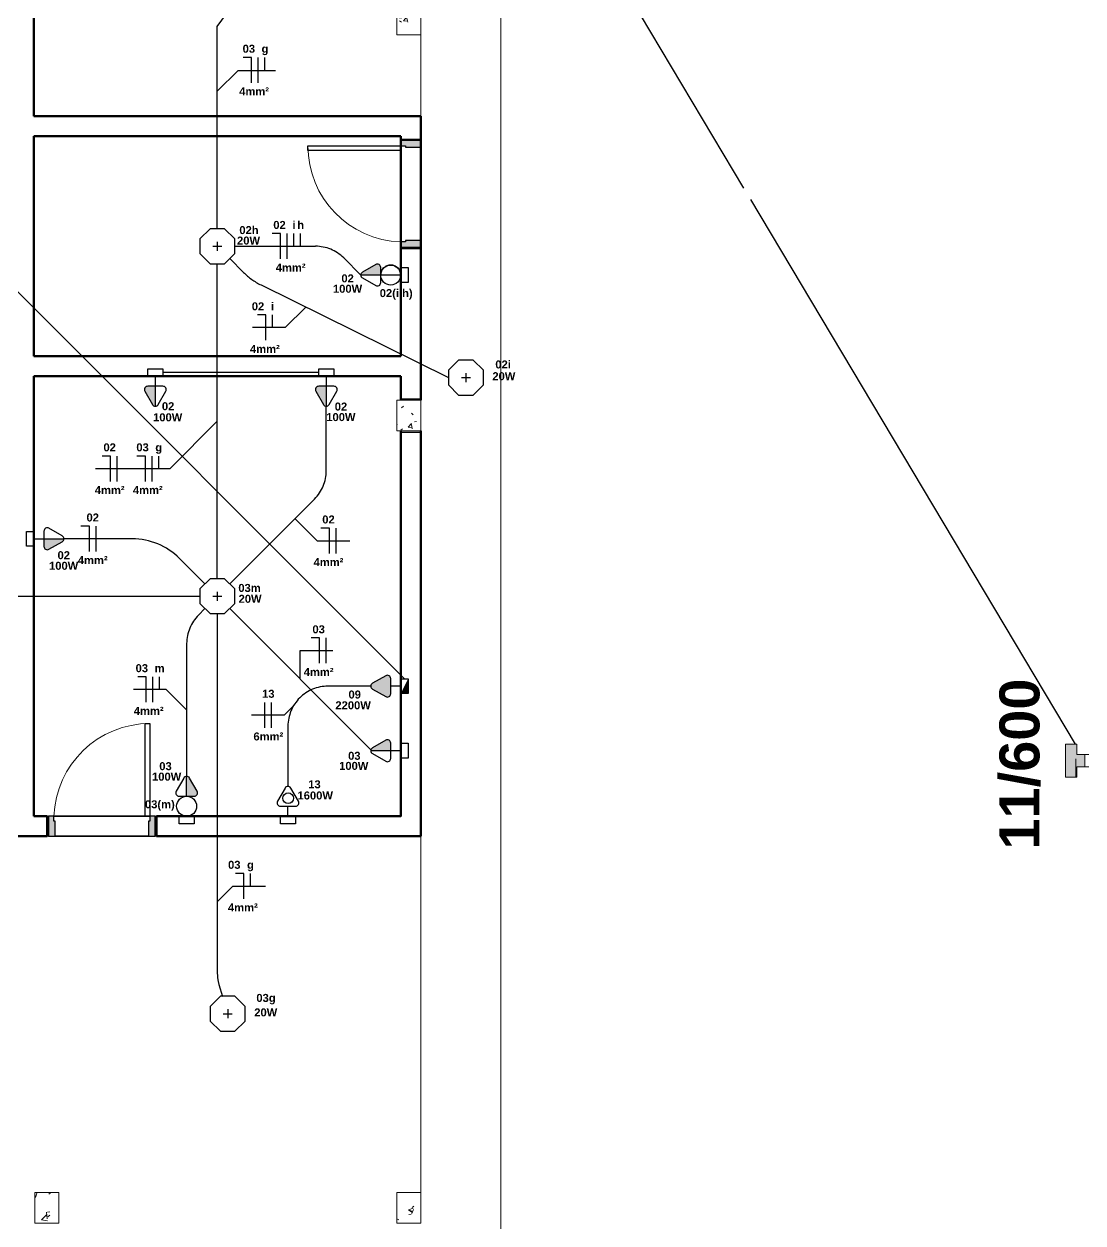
# Model space of a CAD drawing. Extents: x 1450 to 1868, y 82 to 351.
# Drawn here: x 1467.69 to 1475.63, y 176.37 to 185.36 of the extents above; entities that cross this region are included whole.
import ezdxf
from ezdxf.enums import TextEntityAlignment as Align

# ---------------------------------------------------------------- set-up
doc = ezdxf.new("R2010")
doc.units = 0
doc.header["$LTSCALE"] = 0.5
doc.linetypes.add('CONTINU', pattern=[0])
doc.linetypes.add('ELETRODUTO_TETO', pattern=[1000, 1000, 0])
doc.layers.get('0').update_dxf_attribs({"linetype": 'CONTINUOUS'})
for name, color, linetype, lineweight in [('A-DOOR', 31, 'CONTINUOUS', 25), ('A-DOOR-FRAM', 31, 'CONTINUOUS', 9), ('A-FLOR', 192, 'CONTINUOUS', 9), ('A-WALL', 113, 'CONTINUOUS', 30), ('Postes', 1, 'CONTINU', 0), ('S-COLS', 52, 'CONTINUOUS', 9)]:
    doc.layers.add(name, color=color, linetype=linetype, lineweight=lineweight)
for name, color, linetype in [('ELETRODUTO', 7, 'CONTINUOUS'), ('ELETRODUTO_TETO', 2, 'CONTINUOUS'), ('Estruturas', 7, 'CONTINUOUS'), ('FIACAO', 7, 'CONTINUOUS'), ('Iluminação', 7, 'CONTINUOUS'), ('INDICACAO_BIT_FIACAO', 7, 'CONTINUOUS'), ('INDICACAO_CIRCUITO', 2, 'CONTINUOUS'), ('INDICACAO_INTERRUPTOR_FIA', 2, 'CONTINUOUS'), ('INDICACAO_POTENCIA', 1, 'CONTINUOUS'), ('INTERRUPTORES', 1, 'CONTINUOUS'), ('LINHA_DE_CHAMADA', 7, 'CONTINUOUS'), ('LUMINÁRIAS', 3, 'CONTINUOUS'), ('Texto2', 4, 'CONTINUOUS'), ('TOMADAS ABNT', 10, 'CONTINUOUS'), ('X_LIGACAO_VIRTUAL_OBJ', 7, 'CONTINUOUS')]:
    doc.layers.add(name, color=color, linetype=linetype)
doc.styles.add('Arial', font='arialbd.ttf', dxfattribs={"height": 100})

# ---------------------------------------------------------------- blocks, each defined once
blk = doc.blocks.new('Pilar Retangular de Concreto - 18x23-3341937-Planta Baixa')
at = {"layer": 'S-COLS'}
h = blk.add_hatch(dxfattribs=at)
h.set_pattern_fill('FP_24', color=256, style=0, pattern_type=2)
h.set_pattern_definition([(50, (36081.5, -14794.7), (364.368, -31.8783), [38.1, -419.1]), (355, (36081.5, -14794.7), (-70.486, 382.1133), [30.48, -335.28]), (100.451, (36111.87, -14797.35), (293.885, 350.2334), [32.38, -356.18]), (46.184, (36081.5, -14693.1), (542.1585, -84.086), [57.15, -628.65]), (96.636, (36126.7, -14700.1), (474.805, 494.8554), [48.57, -534.27]), (351.184, (36081.5, -14693.1), (474.81, 494.85), [45.72, -502.92]), (21, (36132.3, -14718.5), (303.2285, -204.5305), [38.1, -419.1]), (326, (36132.3, -14718.5), (123.604, 368.376), [30.48, -335.28]), (71.451, (36157.58, -14735.54), (426.834, 163.8427), [32.38, -356.18]), (37.5, (36081.51, -14794.7), (6.17665, 169.11015), [16.764, -314.452, 16.764, -660.146]), (37.5, (36081.51, -14794.7), (6.17665, 169.11015), [-347.98, -323.596, 16.764, -319.786]), (7.5, (36081.5, -14794.7), (133.6389, 200.3615), [16.764, -177.292, 16.764, -306.832, -128.27]), (7.5, (36081.5, -14794.7), (133.6389, 200.3615), [-517.652, 16.764, -111.506]), (327.5, (35968.22, -14794.7), (271.1818, -11.45836), [16.764, -110.236, 16.764, -905.256]), (327.5, (35968.22, -14794.7), (271.1818, -11.45836), [-143.764, -379.476, 16.764, -509.016]), (317.5, (35917.43, -14794.7), (296.2585, 50.8528), [16.764, -148.336, 16.764, -619.76]), (317.5, (35917.43, -14794.7), (296.2585, 50.8528), [-181.864, -246.38, 16.764, -356.616])])
h.paths.add_polyline_path([(-90, -115), (90, -115), (90, 115), (-90, 115), (-90, -66.9)], flags=0)
for p, q in [((90, 115), (-90, 115)), ((-90, 115), (-90, -115)), ((90, -115), (90, 115)), ((-90, -115), (90, -115))]:
    blk.add_line(p, q, dxfattribs=at)
blk = doc.blocks.new('Pilar Retangular de Concreto - 18x23-V13-Planta Baixa')
at = {"layer": 'S-COLS'}
h = blk.add_hatch(dxfattribs=at)
h.set_pattern_fill('FP_26', color=256, style=0, pattern_type=2)
h.set_pattern_definition([(50, (36081.5, -20734.7), (364.368, -31.8783), [38.1, -419.1]), (355, (36081.5, -20734.7), (-70.486, 382.1133), [30.48, -335.28]), (100.451, (36111.87, -20737.35), (293.885, 350.2334), [32.38, -356.18]), (46.184, (36081.5, -20633.1), (542.1585, -84.086), [57.15, -628.65]), (96.636, (36126.7, -20640.1), (474.805, 494.8554), [48.57, -534.27]), (351.184, (36081.5, -20633.1), (474.81, 494.85), [45.72, -502.92]), (21, (36132.3, -20658.5), (303.2285, -204.5305), [38.1, -419.1]), (326, (36132.3, -20658.5), (123.604, 368.376), [30.48, -335.28]), (71.451, (36157.58, -20675.54), (426.834, 163.8427), [32.38, -356.18]), (37.5, (36081.51, -20734.7), (6.17665, 169.11015), [16.764, -314.452, 16.764, -660.146]), (37.5, (36081.51, -20734.7), (6.17665, 169.11015), [-347.98, -323.596, 16.764, -319.786]), (7.5, (36081.5, -20734.7), (133.6389, 200.3615), [16.764, -177.292, 16.764, -306.832, -128.27]), (7.5, (36081.5, -20734.7), (133.6389, 200.3615), [-517.652, 16.764, -111.506]), (327.5, (35968.22, -20734.7), (271.1818, -11.45836), [16.764, -110.236, 16.764, -905.256]), (327.5, (35968.22, -20734.7), (271.1818, -11.45836), [-143.764, -379.476, 16.764, -509.016]), (317.5, (35917.43, -20734.7), (296.2585, 50.8528), [16.764, -148.336, 16.764, -619.76]), (317.5, (35917.43, -20734.7), (296.2585, 50.8528), [-181.864, -246.38, 16.764, -356.616])])
h.paths.add_polyline_path([(52.6, -115), (90, -115), (90, 115), (-90, 115), (-90, -115), (-35, -115)], flags=0)
for p, q in [((90, 115), (-90, 115)), ((-90, 115), (-90, -115)), ((90, -115), (90, 115)), ((-90, -115), (90, -115))]:
    blk.add_line(p, q, dxfattribs=at)
blk = doc.blocks.new('Pilar Retangular de Concreto - 18x23-V14-Planta Baixa')
at = {"layer": 'S-COLS'}
h = blk.add_hatch(dxfattribs=at)
h.set_pattern_fill('FP_27', color=256, style=0, pattern_type=2)
h.set_pattern_definition([(50, (36081.5, -23704.7), (364.368, -31.8783), [38.1, -419.1]), (355, (36081.5, -23704.7), (-70.486, 382.1133), [30.48, -335.28]), (100.451, (36111.87, -23707.35), (293.885, 350.2334), [32.38, -356.18]), (46.184, (36081.5, -23603.1), (542.1585, -84.086), [57.15, -628.65]), (96.636, (36126.7, -23610.1), (474.805, 494.8554), [48.57, -534.27]), (351.184, (36081.5, -23603.1), (474.81, 494.85), [45.72, -502.92]), (21, (36132.3, -23628.5), (303.2285, -204.5305), [38.1, -419.1]), (326, (36132.3, -23628.5), (123.604, 368.376), [30.48, -335.28]), (71.451, (36157.58, -23645.54), (426.834, 163.8427), [32.38, -356.18]), (37.5, (36081.51, -23704.7), (6.17665, 169.11015), [16.764, -314.452, 16.764, -660.146]), (37.5, (36081.51, -23704.7), (6.17665, 169.11015), [-347.98, -323.596, 16.764, -319.786]), (7.5, (36081.5, -23704.7), (133.6389, 200.3615), [16.764, -177.292, 16.764, -306.832, -128.27]), (7.5, (36081.5, -23704.7), (133.6389, 200.3615), [-517.652, 16.764, -111.506]), (327.5, (35968.22, -23704.7), (271.1818, -11.45836), [16.764, -110.236, 16.764, -905.256]), (327.5, (35968.22, -23704.7), (271.1818, -11.45836), [-143.764, -379.476, 16.764, -509.016]), (317.5, (35917.43, -23704.7), (296.2585, 50.8528), [16.764, -148.336, 16.764, -619.76]), (317.5, (35917.43, -23704.7), (296.2585, 50.8528), [-181.864, -246.38, 16.764, -356.616])])
h.paths.add_polyline_path([(-90, -115), (90, -115), (90, 115), (-90, 115)], flags=0)
for p, q in [((90, 115), (-90, 115)), ((-90, 115), (-90, -115)), ((90, -115), (90, 115)), ((-90, -115), (90, -115))]:
    blk.add_line(p, q, dxfattribs=at)
blk = doc.blocks.new('Pilar Retangular de Concreto - 18x23-V20-Planta Baixa')
at = {"layer": 'S-COLS'}
h = blk.add_hatch(dxfattribs=at)
h.set_pattern_fill('FP_34', color=256, style=0, pattern_type=2)
h.set_pattern_definition([(50, (38795.5, -14794.7), (364.368, -31.8783), [38.1, -419.1]), (355, (38795.5, -14794.7), (-70.486, 382.1133), [30.48, -335.28]), (100.451, (38825.87, -14797.35), (293.885, 350.2334), [32.38, -356.18]), (46.184, (38795.5, -14693.1), (542.1585, -84.086), [57.15, -628.65]), (96.636, (38840.7, -14700.1), (474.805, 494.8554), [48.57, -534.27]), (351.184, (38795.5, -14693.1), (474.81, 494.85), [45.72, -502.92]), (21, (38846.3, -14718.5), (303.2285, -204.5305), [38.1, -419.1]), (326, (38846.3, -14718.5), (123.604, 368.376), [30.48, -335.28]), (71.451, (38871.58, -14735.54), (426.834, 163.8427), [32.38, -356.18]), (37.5, (38795.51, -14794.7), (6.17665, 169.11015), [16.764, -314.452, 16.764, -660.146]), (37.5, (38795.51, -14794.7), (6.17665, 169.11015), [-347.98, -323.596, 16.764, -319.786]), (7.5, (38795.5, -14794.7), (133.6389, 200.3615), [16.764, -177.292, 16.764, -306.832, -128.27]), (7.5, (38795.5, -14794.7), (133.6389, 200.3615), [-517.652, 16.764, -111.506]), (327.5, (38682.22, -14794.7), (271.1818, -11.45836), [16.764, -110.236, 16.764, -905.256]), (327.5, (38682.22, -14794.7), (271.1818, -11.45836), [-143.764, -379.476, 16.764, -509.016]), (317.5, (38631.43, -14794.7), (296.2585, 50.8528), [16.764, -148.336, 16.764, -619.76]), (317.5, (38631.43, -14794.7), (296.2585, 50.8528), [-181.864, -246.38, 16.764, -356.616])])
h.paths.add_polyline_path([(90, -115), (90, 115), (-90, 115), (-90, -115)], flags=0)
for p, q in [((90, 115), (-90, 115)), ((-90, 115), (-90, -115)), ((90, -115), (90, 115)), ((-90, -115), (90, -115))]:
    blk.add_line(p, q, dxfattribs=at)
blk = doc.blocks.new('Porta Simples de Abrir - 70x210cm - Marco de Madeira-3450791-Planta Baixa')
at = {"layer": 'A-DOOR-FRAM', "lineweight": 25}
h = blk.add_hatch(color=256, dxfattribs=at)
h.paths.add_polyline_path([(-400, -75), (-350, -75), (-350, 38), (-360, 38), (-360, 75), (-400, 75), (-400, -55.9)], flags=0)
h.paths.add_polyline_path([(350, -75), (400, -75), (400, 75), (360, 75), (359.9, 38), (350, 38), (350, -49.8)], flags=0)
at = {"layer": 'A-DOOR'}
for p, q in [((325, 75), (325, 771)), ((325, 771), (360, 771)), ((360, 771), (360, 75)), ((360, 75), (-360, 75)), ((360, 75), (325, 75)), ((-350, -75), (350, -75))]:
    blk.add_line(p, q, dxfattribs=at)
at = {"layer": 'A-DOOR', "lineweight": 9}
blk.add_arc((360, 50.9), 720.1, 90, 178.07863, dxfattribs=at)
at = {"layer": 'A-DOOR-FRAM', "lineweight": 25}
for p, q in [((-360, 75), (-400, 75)), ((-400, 75), (-400, -75)), ((-360, 38), (-360, 75)), ((-350, 38), (-360, 38)), ((-350, -75), (-350, 38)), ((360, 38), (350, 38)), ((350, 38), (350, -75)), ((360, 75), (360, 38)), ((400, 75), (360, 75)), ((400, -75), (400, 75)), ((-400, -75), (-350, -75)), ((350, -75), (400, -75))]:
    blk.add_line(p, q, dxfattribs=at)
blk = doc.blocks.new('*U162', base_point=(-46427.87, 18011.51))
blk.add_hatch(color=256).paths.add_polyline_path([(-46425.7, 18032.71, 0.269143), (-46427.87, 18033.97), (-46427.87, 18019.01), (-46422.17, 18019.01, 0.575867), (-46420, 18022.75)])
for p, q in [((-46430.04, 18032.71), (-46435.73, 18022.75)), ((-46427.87, 18019.01), (-46427.87, 18033.97)), ((-46420, 18022.75), (-46425.7, 18032.71)), ((-46433.56, 18019.01), (-46427.87, 18019.01)), ((-46427.87, 18011.51), (-46427.87, 18019.01)), ((-46427.87, 18019.01), (-46422.17, 18019.01))]:
    blk.add_line(p, q)
blk.add_lwpolyline([(-46433.47, 18011.51), (-46422.26, 18011.51), (-46422.26, 18005.91), (-46433.47, 18005.91)], close=True)
for centre, start, end in [((-46427.87, 18031.47), 29.74488, 150.25512), ((-46433.56, 18021.51), 150.25512, 270), ((-46422.17, 18021.51), 270, 29.74488)]:
    blk.add_arc(centre, 2.5, start, end)
blk = doc.blocks.new('*U163', base_point=(-46596.14, 17911.42))
blk.add_hatch(color=256).paths.add_polyline_path([(-46593.97, 17932.62, 0.580323), (-46598.31, 17932.62), (-46604.01, 17922.66, 0.575867), (-46601.83, 17918.92), (-46596.14, 17918.92), (-46590.45, 17918.92, 0.575867), (-46588.28, 17922.66)])
for p, q in [((-46598.31, 17932.62), (-46604.01, 17922.66)), ((-46588.28, 17922.66), (-46593.97, 17932.62)), ((-46601.83, 17918.92), (-46596.14, 17918.92)), ((-46596.14, 17911.42), (-46596.14, 17918.92)), ((-46596.14, 17918.92), (-46590.45, 17918.92))]:
    blk.add_line(p, q)
blk.add_lwpolyline([(-46601.75, 17911.42), (-46590.54, 17911.42), (-46590.54, 17905.82), (-46601.75, 17905.82)], close=True)
for centre, start, end in [((-46596.14, 17931.38), 29.74488, 150.25512), ((-46601.83, 17921.42), 150.25512, 270), ((-46590.45, 17921.42), 270, 29.74488)]:
    blk.add_arc(centre, 2.5, start, end)
blk = doc.blocks.new('*U164', base_point=(-46653.38, 17974.8))
blk.add_hatch(color=256).paths.add_polyline_path([(-46651.21, 17996, 0.269143), (-46653.38, 17997.26), (-46653.38, 17982.3), (-46647.69, 17982.3, 0.575867), (-46645.52, 17986.04)])
for p, q in [((-46655.55, 17996), (-46661.25, 17986.04)), ((-46653.38, 17982.3), (-46653.38, 17997.26)), ((-46645.52, 17986.04), (-46651.21, 17996)), ((-46659.07, 17982.3), (-46653.38, 17982.3)), ((-46653.38, 17974.8), (-46653.38, 17982.3)), ((-46653.38, 17982.3), (-46647.69, 17982.3))]:
    blk.add_line(p, q)
blk.add_lwpolyline([(-46658.99, 17974.8), (-46647.78, 17974.8), (-46647.78, 17969.2), (-46658.99, 17969.2)], close=True)
for centre, start, end in [((-46653.38, 17994.76), 29.74488, 150.25512), ((-46659.07, 17984.8), 150.25512, 270), ((-46647.69, 17984.8), 270, 29.74488)]:
    blk.add_arc(centre, 2.5, start, end)
blk = doc.blocks.new('*U165', base_point=(-46375.81, 18378.42))
blk.add_hatch(color=256).paths.add_polyline_path([(-46373.64, 18399.62, 0.269143), (-46375.81, 18400.88), (-46375.81, 18385.92), (-46370.12, 18385.92, 0.575867), (-46367.95, 18389.66)])
for p, q in [((-46377.99, 18399.62), (-46383.68, 18389.66)), ((-46375.81, 18385.92), (-46375.81, 18400.88)), ((-46367.95, 18389.66), (-46373.64, 18399.62)), ((-46381.51, 18385.92), (-46375.81, 18385.92)), ((-46375.81, 18378.42), (-46375.81, 18385.92)), ((-46375.81, 18385.92), (-46370.12, 18385.92))]:
    blk.add_line(p, q)
blk.add_lwpolyline([(-46381.42, 18378.42), (-46370.21, 18378.42), (-46370.21, 18372.82), (-46381.42, 18372.82)], close=True)
for centre, start, end in [((-46375.81, 18398.38), 29.74488, 150.25512), ((-46381.51, 18388.42), 150.25512, 270), ((-46370.12, 18388.42), 270, 29.74488)]:
    blk.add_arc(centre, 2.5, start, end)
blk = doc.blocks.new('*U166', base_point=(-46422.11, 18364.18))
blk.add_hatch(color=256).paths.add_polyline_path([(-46419.94, 18385.38, 0.269143), (-46422.11, 18386.64), (-46422.11, 18371.68), (-46416.42, 18371.68, 0.575867), (-46414.25, 18375.42)])
for p, q in [((-46424.28, 18385.38), (-46429.98, 18375.42)), ((-46422.11, 18371.68), (-46422.11, 18386.64)), ((-46414.25, 18375.42), (-46419.94, 18385.38)), ((-46427.81, 18371.68), (-46422.11, 18371.68)), ((-46422.11, 18364.18), (-46422.11, 18371.68)), ((-46422.11, 18371.68), (-46416.42, 18371.68))]:
    blk.add_line(p, q)
blk.add_lwpolyline([(-46427.72, 18364.18), (-46416.51, 18364.18), (-46416.51, 18358.57), (-46427.72, 18358.57)], close=True)
for centre, start, end in [((-46422.11, 18384.14), 29.74488, 150.25512), ((-46427.81, 18374.18), 150.25512, 270), ((-46416.42, 18374.18), 270, 29.74488)]:
    blk.add_arc(centre, 2.5, start, end)
blk = doc.blocks.new('*U183', base_point=(-46325.5, 18183.62))
for p, q in [((-46327.67, 18204.82), (-46333.36, 18194.86)), ((-46317.64, 18194.86), (-46323.33, 18204.82)), ((-46331.19, 18191.12), (-46325.5, 18191.12)), ((-46325.5, 18191.12), (-46319.81, 18191.12)), ((-46325.5, 18183.62), (-46325.5, 18191.12))]:
    blk.add_line(p, q)
blk.add_lwpolyline([(-46331.1, 18183.62), (-46319.9, 18183.62), (-46319.9, 18178.02), (-46331.1, 18178.02)], close=True)
blk.add_circle((-46325.33, 18197.17), 4.02)
for centre, start, end in [((-46325.5, 18203.58), 29.74488, 150.25512), ((-46331.19, 18193.62), 150.25512, 270), ((-46319.81, 18193.62), 270, 29.74488)]:
    blk.add_arc(centre, 2.5, start, end)
blk = doc.blocks.new('*U291', base_point=(-46555.9, 19648.2))
at = {"layer": 'LUMINÁRIAS'}
blk.add_lwpolyline([(-46574.1, 19655.8), (-46574.1, 19640.7), (-46563.4, 19630.1), (-46548.4, 19630.1), (-46537.7, 19640.7), (-46537.7, 19655.8), (-46548.4, 19666.4), (-46563.4, 19666.4)], close=True, dxfattribs=at)
for points in [[(-46560.6, 19648.2), (-46551.2, 19648.2)], [(-46555.9, 19652.9), (-46555.9, 19643.6)]]:
    blk.add_lwpolyline(points, dxfattribs=at)
blk = doc.blocks.new('*U328', base_point=(-46498.38, 18494.7))
at = {"linetype": 'ByBlock'}
blk.add_lwpolyline([(-46498.38, 18494.7), (-46187.06, 18494.7)], dxfattribs=at)
blk = doc.blocks.new('*U329', base_point=(-46183.23, 18503.95))
at = {"linetype": 'ByBlock'}
blk.add_lwpolyline([(-46183.23, 18503.95), (-46202.39, 18523.12, 0.198912), (-46237.75, 18537.77), (-46289.01, 18537.77)], format="xyb", dxfattribs=at)
blk = doc.blocks.new('*U330', base_point=(-46164.71, 18485.44))
at = {"linetype": 'ByBlock'}
blk.add_lwpolyline([(-46164.71, 18485.44), (-46058.82, 18379.55)], dxfattribs=at)
blk = doc.blocks.new('*U331', base_point=(-46164.71, 18747.89))
at = {"linetype": 'ByBlock'}
blk.add_lwpolyline([(-46164.71, 18747.89), (-46154.41, 18737.59, 0.081693), (-46141.22, 18728.13), (-46000.74, 18658.64)], format="xyb", dxfattribs=at)
blk = doc.blocks.new('*U332', base_point=(-46173.97, 18770.24))
at = {"linetype": 'ByBlock'}
blk.add_lwpolyline([(-46173.97, 18770.24), (-46173.97, 18922.07), (-46166.99, 18931.56)], dxfattribs=at)
blk = doc.blocks.new('*U354', base_point=(-46173.97, 18481.61))
at = {"linetype": 'ByBlock'}
blk.add_lwpolyline([(-46173.97, 18481.61), (-46173.97, 18212.13, 0.072481), (-46172.72, 18203.57), (-46170.07, 18194.66)], format="xyb", dxfattribs=at)
blk = doc.blocks.new('*U355', base_point=(-46173.97, 18507.79))
at = {"linetype": 'ByBlock'}
blk.add_lwpolyline([(-46173.97, 18507.79), (-46173.97, 18744.06)], dxfattribs=at)
blk = doc.blocks.new('*U356', base_point=(-46164.71, 18503.95))
at = {"linetype": 'ByBlock'}
blk.add_lwpolyline([(-46164.71, 18503.95), (-46101.07, 18567.6, 0.198912), (-46092.28, 18588.82), (-46092.28, 18637.24)], format="xyb", dxfattribs=at)
blk = doc.blocks.new('*U357', base_point=(-46097.88, 18662.5))
at = {"linetype": 'ByBlock'}
blk.add_lwpolyline([(-46097.88, 18662.5), (-46214.85, 18662.5)], dxfattribs=at)
blk = doc.blocks.new('*U375', base_point=(-31709.82, 40062.2))
at = {"linetype": 'ByBlock'}
blk.add_lwpolyline([(-31709.82, 40062.2), (-31709.82, 39988.82, 0.198912), (-31701.03, 39967.6), (-31422.4, 39688.97, 0.198912), (-31401.19, 39680.18), (-31088.67, 39680.18, -0.414214), (-31058.67, 39650.18), (-31058.67, 39343.47, 0.198912), (-31049.88, 39322.26), (-30703.11, 38975.49)], format="xyb", dxfattribs=at)
blk = doc.blocks.new('*U376', base_point=(-30728.37, 38969.88))
at = {"linetype": 'ByBlock'}
blk.add_lwpolyline([(-30728.37, 38969.88), (-30760.46, 38969.88, 0.414214), (-30790.46, 38939.88), (-30790.46, 38894.76)], format="xyb", dxfattribs=at)
blk = doc.blocks.new('CasaPrincipal')
at = {"layer": 'A-WALL', "lineweight": 70}
for p, q in [((-30980.91, 39397.2), (-30980.91, 39577.3)), ((-30690.91, 39397.2), (-30980.91, 39397.2)), ((-30690.91, 39217.3), (-30690.91, 39397.2)), ((-30980.91, 39217.3), (-30980.91, 39382.2)), ((-30980.91, 39382.2), (-30705.91, 39382.2)), ((-30705.91, 39382.2), (-30705.91, 39217.3)), ((-30705.91, 39217.3), (-30980.91, 39217.3)), ((-30690.91, 39184.3), (-30690.91, 39217.3)), ((-30980.91, 38872.3), (-30980.91, 39202.3)), ((-30980.91, 39202.3), (-30705.91, 39202.3)), ((-30705.91, 39202.3), (-30705.91, 39184.3)), ((-30705.91, 39161.3), (-30705.91, 38872.2)), ((-30690.91, 38859.3), (-30690.91, 39161.3)), ((-30970.91, 38872.3), (-30980.91, 38872.3)), ((-30970.91, 38857.3), (-30970.91, 38872.3)), ((-30705.91, 38872.3), (-30888.91, 38872.3)), ((-30888.91, 38872.3), (-30888.91, 38857.3)), ((-30690.91, 38857.3), (-30690.91, 38864.3)), ((-31775.91, 38857.3), (-30970.91, 38857.3)), ((-30888.91, 38857.3), (-30690.91, 38857.3))]:
    blk.add_line(p, q, dxfattribs=at)
at = {"layer": 'A-WALL', "lineweight": 9}
for p, q in [((-30691.01, 39397.2), (-30691.01, 39380.04)), ((-30691.01, 39395.2), (-30690.91, 39395.2)), ((-30705.81, 39382.3), (-30705.81, 39380.04)), ((-30705.81, 39160.24), (-30705.91, 38872.2)), ((-30691.01, 39160.24), (-30691.01, 38859.3)), ((-30691.01, 38864.3), (-30691.01, 38857.3)), ((-30690.91, 38859.3), (-30691.01, 38859.3))]:
    blk.add_line(p, q, dxfattribs=at)
at = {"layer": 'A-WALL'}
for p, q in [((-30705.81, 39380.04), (-30691.01, 39380.04)), ((-30705.81, 39298.06), (-30691.01, 39298.06)), ((-30705.91, 39185.28), (-30690.91, 39185.28)), ((-30705.81, 39160.24), (-30691.01, 39160.24)), ((-30970.91, 38872.3), (-30969.91, 38872.3)), ((-30965.91, 38872.3), (-30893.91, 38872.3)), ((-30889.91, 38872.3), (-30888.91, 38872.3)), ((-30969.91, 38857.3), (-30970.91, 38857.3)), ((-30894.91, 38857.3), (-30964.91, 38857.3)), ((-30888.91, 38857.3), (-30889.91, 38857.3))]:
    blk.add_line(p, q, dxfattribs=at)
blk = doc.blocks.new('*U695', base_point=(-31838.367, 39686.446))
at = {"layer": 'Postes', "linetype": 'Continuous'}
blk.add_line((-31838.5, 39686.201), (-31838.5, 39686.475), dxfattribs=at)
blk = doc.blocks.new('*U697', base_point=(-32284.59, 38040.68))
at = {"layer": 'Postes', "linetype": 'ByBlock'}
h = blk.add_hatch(color=256, dxfattribs=at)
h.dxf.hatch_style = 1
h.paths.add_polyline_path([(-32290.54, 38052.93), (-32298.98, 38052.93), (-32298.98, 38028.43), (-32290.54, 38028.43), (-32290.54, 38036.06)])
h.paths.add_polyline_path([(-32284.59, 38045.3), (-32290.54, 38045.3), (-32290.54, 38036.06), (-32284.59, 38036.06)])
for p, q in [((-32298.98, 38052.93), (-32290.54, 38052.93)), ((-32298.98, 38028.43), (-32298.98, 38052.93)), ((-32290.54, 38052.93), (-32290.54, 38045.3)), ((-32278.61, 38052.93), (-32270.18, 38052.93)), ((-32278.61, 38045.3), (-32278.61, 38052.93)), ((-32270.18, 38052.93), (-32270.18, 38028.43)), ((-32290.54, 38045.3), (-32284.52, 38045.3)), ((-32278.61, 38045.3), (-32284.64, 38045.3)), ((-32284.59, 38045.3), (-32284.59, 38036.06)), ((-32284.59, 38036.06), (-32284.59, 38045.3)), ((-32290.54, 38028.43), (-32290.54, 38036.06)), ((-32290.54, 38036.06), (-32284.52, 38036.06)), ((-32278.61, 38036.06), (-32284.64, 38036.06)), ((-32278.61, 38028.43), (-32278.61, 38036.06)), ((-32290.54, 38028.43), (-32298.98, 38028.43)), ((-32270.18, 38028.43), (-32278.61, 38028.43))]:
    blk.add_line(p, q, dxfattribs=at)
at = {"layer": 'Postes', "xscale": 50, "yscale": 50, "zscale": 50}
blk.add_blockref('*U695', (-32284.59, 38040.68), dxfattribs=at)
blk = doc.blocks.new('*U709', base_point=(-32985.3, 37990.83))
blk.add_lwpolyline([(-32985.3, 37996.44), (-32985.3, 37985.23), (-32990.9, 37985.23), (-32990.9, 37996.44)], close=True)
blk.add_circle((-32977.8, 37990.83), 7.5)
blk = doc.blocks.new('*U710', base_point=(-32985.3, 37990.83))
blk.add_hatch(color=256).paths.add_polyline_path([(-32971.6, 37988.66, 0.269143), (-32970.34, 37990.83), (-32985.3, 37990.83), (-32985.3, 37985.14, 0.575867), (-32981.56, 37982.97)])
for p, q in [((-32971.6, 37993), (-32981.56, 37998.7)), ((-32985.3, 37996.53), (-32985.3, 37990.83)), ((-32985.3, 37990.83), (-32985.3, 37985.14)), ((-32985.3, 37990.83), (-32970.34, 37990.83)), ((-32981.56, 37982.97), (-32971.6, 37988.66))]:
    blk.add_line(p, q)
for centre, start, end in [((-32982.8, 37996.53), 60.25512, 180), ((-32972.84, 37990.83), 299.74488, 60.25512), ((-32982.8, 37985.14), 180, 299.74488)]:
    blk.add_arc(centre, 2.5, start, end)
blk = doc.blocks.new('*U711', base_point=(-32884.08, 38113.44))
at = {"linetype": 'ByBlock'}
blk.add_lwpolyline([(-32884.08, 38113.44), (-32884.07, 38113.44)], dxfattribs=at)
blk = doc.blocks.new('*U712', base_point=(-32870.34, 38254.19))
at = {"linetype": 'ByBlock'}
blk.add_lwpolyline([(-32870.34, 38254.19), (-32875.29, 38249.24, 0.198912), (-32884.08, 38228.02), (-32884.08, 38128.41)], format="xyb", dxfattribs=at)
blk = doc.blocks.new('*U713', base_point=(-32800.05, 38364.61))
blk.add_line((-32800.05, 38364.61), (-32785.05, 38364.61))
blk.add_lwpolyline([(-32800.05, 38370.21), (-32800.05, 38359), (-32805.65, 38359), (-32805.65, 38370.21)], close=True)
blk.add_circle((-32792.55, 38364.61), 7.5)
blk = doc.blocks.new('*U714', base_point=(-32829.8, 38370.65))
blk.add_hatch(color=256).paths.add_polyline_path([(-32816.1, 38368.48, 0.269143), (-32814.84, 38370.65), (-32829.8, 38370.65), (-32829.8, 38364.96, 0.575867), (-32826.06, 38362.79)])
for p, q in [((-32829.8, 38376.34), (-32829.8, 38370.65)), ((-32816.1, 38372.82), (-32826.06, 38378.51)), ((-32829.8, 38370.65), (-32829.8, 38364.96)), ((-32829.8, 38370.65), (-32814.84, 38370.65)), ((-32826.06, 38362.79), (-32816.1, 38368.48))]:
    blk.add_line(p, q)
for centre, start, end in [((-32827.3, 38376.34), 60.25512, 180), ((-32817.34, 38370.65), 299.74488, 60.25512), ((-32827.3, 38364.96), 180, 299.74488)]:
    blk.add_arc(centre, 2.5, start, end)
blk = doc.blocks.new('*U715', base_point=(-32848, 38525.89))
at = {"linetype": 'ByBlock'}
blk.add_lwpolyline([(-32848, 38525.89), (-32787.57, 38525.89, -0.198912), (-32766.36, 38517.11), (-32753.55, 38504.3)], format="xyb", dxfattribs=at)
blk = doc.blocks.new('*U746', base_point=(-32884.08, 38113.44))
at = {"linetype": 'ByBlock'}
blk.add_arc((-32884.08, 38105.94), 7.5, 90, 90, dxfattribs=at)
blk = doc.blocks.new('*U747', base_point=(-32738.58, 38504.3))
at = {"linetype": 'ByBlock'}
blk.add_arc((-32731.08, 38504.3), 7.5, 0, 180, dxfattribs=at)
blk = doc.blocks.new('*U1123', base_point=(-33703.74, 39298.34))
at = {"linetype": 'ByBlock'}
blk.add_lwpolyline([(-33703.74, 39298.34), (-33642.82, 39237.42, 0.198912), (-33607.47, 39222.78), (-32964.66, 39222.78, -0.198912), (-32929.31, 39208.13), (-32730.03, 39008.85, -0.062104), (-32722.43, 38999.09), (-32218, 38152.41)], format="xyb", dxfattribs=at)
blk = doc.blocks.new('*U1780', base_point=(576.818, 148.746))
blk.add_line((576.818, 148.556), (576.818, 148.936))
blk = doc.blocks.new('*U2015', base_point=(1469.3985, 180.1821))
at = {"xscale": 0.5, "yscale": 0.5, "zscale": 0.5}
for p in [(1469.3735, 180.1821), (1469.4235, 180.1821)]:
    blk.add_blockref('*U1780', p, dxfattribs=at)
blk = doc.blocks.new('*U1778', base_point=(608.67, 153.293))
for p, q in [((608.67, 153.483), (608.544, 153.483)), ((608.67, 153.103), (608.67, 153.483))]:
    blk.add_line(p, q)
blk = doc.blocks.new('*U2020', base_point=(1468.1514, 182.03))
at = {"xscale": 0.5, "yscale": 0.5, "zscale": 0.5}
for name, p in [('*U1778', (1468.158, 182.03)), ('*U1780', (1468.208, 182.03))]:
    blk.add_blockref(name, p, dxfattribs=at)
blk = doc.blocks.new('*U1797', base_point=(665.55, 144.199))
blk.add_line((665.55, 144.199), (665.55, 144.389))
blk = doc.blocks.new('*U2021', base_point=(1468.5414, 182.03))
at = {"xscale": 0.5, "yscale": 0.5, "zscale": 0.5}
for name, p in [('*U1778', (1468.523, 182.03)), ('*U1780', (1468.573, 182.03)), ('*U1797', (1468.623, 182.03))]:
    blk.add_blockref(name, p, dxfattribs=at)
blk = doc.blocks.new('*U2023', base_point=(1468.2079, 181.5041))
at = {"xscale": 0.5, "yscale": 0.5, "zscale": 0.5}
for name, p in [('*U1778', (1468.1829, 181.5041)), ('*U1780', (1468.2329, 181.5041))]:
    blk.add_blockref(name, p, dxfattribs=at)
blk = doc.blocks.new('*U2024', base_point=(1469.5037, 178.8996))
at = {"xscale": 0.5, "yscale": 0.5, "zscale": 0.5}
for name, p in [('*U1778', (1469.5103, 178.8996)), ('*U1797', (1469.5603, 178.8996))]:
    blk.add_blockref(name, p, dxfattribs=at)
blk = doc.blocks.new('*U2025', base_point=(1468.5141, 180.3741))
at = {"xscale": 0.5, "yscale": 0.5, "zscale": 0.5}
for name, p in [('*U1778', (1468.4958, 180.3741)), ('*U1780', (1468.5458, 180.3741)), ('*U1797', (1468.5958, 180.3741))]:
    blk.add_blockref(name, p, dxfattribs=at)
blk = doc.blocks.new('*U2029', base_point=(1470.009, 180.6655))
at = {"xscale": 0.5, "yscale": 0.5, "zscale": 0.5}
for name, p in [('*U1778', (1470.0157, 180.6655)), ('*U1780', (1470.0657, 180.6655))]:
    blk.add_blockref(name, p, dxfattribs=at)
blk = doc.blocks.new('*U2030', base_point=(1470.1353, 181.4891))
at = {"xscale": 0.5, "yscale": 0.5, "zscale": 0.5}
for name, p in [('*U1778', (1470.142, 181.4891)), ('*U1780', (1470.192, 181.4891))]:
    blk.add_blockref(name, p, dxfattribs=at)
blk = doc.blocks.new('*U2033', base_point=(1469.7001, 184.901))
at = {"xscale": 0.5, "yscale": 0.5, "zscale": 0.5}
for name, p in [('*U1778', (1469.6817, 184.901)), ('*U1780', (1469.7317, 184.901)), ('*U1797', (1469.7817, 184.901))]:
    blk.add_blockref(name, p, dxfattribs=at)
blk = doc.blocks.new('*U2034', base_point=(1469.773, 182.9063))
at = {"xscale": 0.5, "yscale": 0.5, "zscale": 0.5}
for name, p in [('*U1778', (1469.7797, 182.9063)), ('*U1797', (1469.8297, 182.9063))]:
    blk.add_blockref(name, p, dxfattribs=at)
blk = doc.blocks.new('*U2035', base_point=(1469.5776, 183.6979))
at = {"xscale": 0.4999999999999999, "yscale": 0.4999999999999999, "zscale": 0.4999999999999999}
for name, p in [('*U1778', (1469.5026, 183.6979)), ('*U1780', (1469.5526, 183.6979)), ('*U1797', (1469.6026, 183.6979)), ('*U1797', (1469.6526, 183.6979))]:
    blk.add_blockref(name, p, dxfattribs=at)

msp = doc.modelspace()

# ---------------------------------------------------------------- hatches: boundary and pattern name
at = {"layer": 'TOMADAS ABNT'}
h = msp.add_hatch(color=256, dxfattribs=at)
h.dxf.hatch_style = 1
h.paths.add_polyline_path([(1470.5174, 180.3432), (1470.5731, 180.3432), (1470.5731, 180.4552)])

# ---------------------------------------------------------------- linework, layer by layer
msp.add_line((1470.667, 184.6724), (1470.667, 182.8734))
at = {"layer": 'A-FLOR'}
for p, q in [((1471.267, 175.5734), (1471.267, 195.0234)), ((1470.667, 182.8734), (1470.667, 185.2834)), ((1470.667, 176.6034), (1470.667, 179.2734))]:
    msp.add_line(p, q, dxfattribs=at)
at = {"layer": 'LINHA_DE_CHAMADA'}
for points in [[(1469.142, 184.8601), (1469.2986, 185.0166), (1469.5777, 185.0166)], [(1469.8051, 183.2417), (1469.6511, 183.0877), (1469.4061, 183.0877)], [(1469.142, 182.3856), (1468.7864, 182.03), (1468.2288, 182.03)], [(1469.724, 181.6554), (1469.8903, 181.4891), (1470.1353, 181.4891)], [(1469.764, 180.4514), (1469.764, 180.6655), (1470.009, 180.6655)], [(1468.9121, 180.2211), (1468.7591, 180.3741), (1468.5141, 180.3741)], [(1469.7206, 180.2592), (1469.6435, 180.1821), (1469.3985, 180.1821)], [(1469.142, 178.7829), (1469.2587, 178.8996), (1469.5037, 178.8996)]]:
    msp.add_lwpolyline(points, dxfattribs=at)

# ---------------------------------------------------------------- block references
at = {"layer": 'A-DOOR', "xscale": 0.00100000000000115, "yscale": 0.00100000000000115, "zscale": 0.00100000000000115, "rotation": 89.99999999999967}
msp.add_blockref('Porta Simples de Abrir - 70x210cm - Marco de Madeira-3450791-Planta Baixa', (1470.592, 184.0908), dxfattribs=at)
at = {"layer": 'A-DOOR', "xscale": 0.00100000000000115, "yscale": 0.00100000000000115, "zscale": 0.00100000000000115}
msp.add_blockref('Porta Simples de Abrir - 70x210cm - Marco de Madeira-3450791-Planta Baixa', (1468.277, 179.3484), dxfattribs=at)
at = {"layer": 'A-WALL', "color": 1, "xscale": 0.01000000108748102, "yscale": 0.01000000108748102, "zscale": 0.01000000108748102}
msp.add_blockref('CasaPrincipal', (1777.5762, -209.2997), dxfattribs=at)
at = {"layer": 'ELETRODUTO', "linetype": 'ELETRODUTO_TETO', "xscale": 0.01000000108748102, "yscale": 0.01000000108748102, "zscale": 0.01000000108748102}
for name, p in [('*U1123', (1460.7155, 191.4224)), ('*U746', (1468.9121, 179.5734))]:
    msp.add_blockref(name, p, dxfattribs=at)
at = {"layer": 'ELETRODUTO_TETO', "linetype": 'ELETRODUTO_TETO', "xscale": 0.01000000108748102, "yscale": 0.01000000108748102, "zscale": 0.01000000108748102}
for name, p in [('*U375', (1460.478, 191.3224)), ('*U332', (1469.142, 183.8288)), ('*U715', (1469.2729, 183.6979)), ('*U331', (1469.2346, 183.6053)), ('*U355', (1469.142, 181.2043)), ('*U357', (1469.9029, 182.7514)), ('*U356', (1469.2346, 181.1659)), ('*U329', (1469.0495, 181.1659)), ('*U328', (1465.8979, 181.0734)), ('*U712', (1469.0495, 180.9808)), ('*U354', (1469.142, 180.9425)), ('*U330', (1469.2346, 180.9808)), ('*U376', (1470.2924, 180.3992))]:
    msp.add_blockref(name, p, dxfattribs=at)
at = {"layer": 'Estruturas', "xscale": 0.01000000108748102, "yscale": 0.01000000108748102, "zscale": 0.01000000108748102}
msp.add_blockref('*U697', (1475.6458, 179.8405), dxfattribs=at)
at = {"layer": 'FIACAO'}
for name, p in [('*U2033', (1469.4177, 185.0193)), ('*U2034', (1469.4987, 183.0877)), ('*U2020', (1468.335, 182.03)), ('*U2021', (1468.6209, 182.03)), ('*U2023', (1468.2079, 181.5041)), ('*U2030', (1469.9754, 181.4891)), ('*U2029', (1469.9017, 180.6655)), ('*U2025', (1468.6278, 180.3741)), ('*U2015', (1469.5244, 180.1821)), ('*U2024', (1469.3335, 178.8996))]:
    msp.add_blockref(name, p, dxfattribs=at)
at = {"layer": 'FIACAO', "rotation": 359.9960941091559}
msp.add_blockref('*U2035', (1469.6917, 183.6979), dxfattribs=at)
at = {"layer": 'Iluminação', "xscale": 0.007210252382215969, "yscale": 0.007210252382215969, "zscale": 0.007210252382215969}
for p in [(1469.142, 183.6979), (1471.0053, 182.7128), (1469.142, 181.0734), (1469.22, 177.9421)]:
    msp.add_blockref('*U291', p, dxfattribs=at)
at = {"layer": 'INTERRUPTORES', "xscale": 0.01000000108748102, "yscale": 0.01000000108748102, "zscale": 0.01000000108748102}
for name, p, rotation in [('*U713', (1470.517, 183.4819), 180), ('*U709', (1468.9121, 179.4234), 90)]:
    msp.add_blockref(name, p, dxfattribs=dict(at, rotation=rotation))
at = {"layer": 'INTERRUPTORES', "linetype": 'ELETRODUTO_TETO', "xscale": 0.01000000108748102, "yscale": 0.01000000108748102, "zscale": 0.01000000108748102}
msp.add_blockref('*U747', (1470.367, 183.4819), dxfattribs=at)
at = {"layer": 'S-COLS', "xscale": 0.00100000000000115, "yscale": 0.00100000000000115, "zscale": 0.00100000000000115}
for name, p in [('Pilar Retangular de Concreto - 18x23-V14-Planta Baixa', (1470.577, 185.3984)), ('Pilar Retangular de Concreto - 18x23-V13-Planta Baixa', (1470.577, 182.4284)), ('Pilar Retangular de Concreto - 18x23-V20-Planta Baixa', (1467.863, 176.4884)), ('Pilar Retangular de Concreto - 18x23-3341937-Planta Baixa', (1470.577, 176.4884))]:
    msp.add_blockref(name, p, dxfattribs=at)
at = {"layer": 'TOMADAS ABNT', "xscale": 0.01000000108748102, "yscale": 0.01000000108748102, "zscale": 0.01000000108748102}
for name, p, rotation in [('*U714', (1470.367, 183.4819), 180.0000000000565), ('*U165', (1468.6772, 182.7234), 179.9999999999997), ('*U164', (1469.9589, 182.7234), 179.9999999999997), ('*U166', (1467.767, 181.5041), 269.9999999999995), ('*U163', (1470.517, 180.3992), 89.99999999999967), ('*U162', (1470.517, 179.9148), 89.99999999999967), ('*U710', (1468.9121, 179.5734), 90)]:
    msp.add_blockref(name, p, dxfattribs=dict(at, rotation=rotation))
msp.add_blockref('*U183', (1469.6716, 179.4234), dxfattribs=at)
at = {"layer": 'X_LIGACAO_VIRTUAL_OBJ', "xscale": 0.01000000108748102, "yscale": 0.01000000108748102, "zscale": 0.01000000108748102}
msp.add_blockref('*U711', (1468.9121, 179.5734), dxfattribs=at)

# ---------------------------------------------------------------- texts
at = {"layer": 'INDICACAO_BIT_FIACAO', "style": 'Arial'}
for s, p in [('4mm²', (1469.4177, 184.8893)), ('4mm²', (1469.6917, 183.5679)), ('4mm²', (1469.4987, 182.9577)), ('4mm²', (1468.335, 181.9)), ('4mm²', (1468.6209, 181.9)), ('4mm²', (1468.2079, 181.3741)), ('4mm²', (1469.9754, 181.3591)), ('4mm²', (1469.9017, 180.5355)), ('4mm²', (1468.6278, 180.2441)), ('6mm²', (1469.5244, 180.0521)), ('4mm²', (1469.3335, 178.7696))]:
    msp.add_text(s, height=0.06, dxfattribs=at).set_placement(p, align=Align.TOP_CENTER)
at = {"layer": 'INDICACAO_CIRCUITO', "style": 'Arial'}
for s, p in [('03', (1469.3784, 185.1493)), ('02', (1469.6083, 183.8279)), ('02', (1469.447, 183.2177)), ('02', (1468.335, 182.16)), ('03', (1468.5816, 182.16)), ('02', (1468.2079, 181.6341)), ('02', (1469.9754, 181.6191)), ('03', (1469.9017, 180.7955)), ('03', (1468.576, 180.5041)), ('13', (1469.5244, 180.3121)), ('03', (1469.2692, 179.0296))]:
    msp.add_text(s, height=0.06, dxfattribs=at).set_placement(p, align=Align.CENTER)
for s, p in [('02h', (1469.3071, 183.7893)), ('02', (1470.0722, 183.4272)), ('02(i,h)', (1470.3596, 183.3166)), ('02i', (1471.2263, 182.7817)), ('02', (1468.7265, 182.4685)), ('02', (1470.0224, 182.4659)), ('02', (1467.9441, 181.3513)), ('03m', (1469.2996, 181.1058)), ('09', (1470.1254, 180.3065)), ('03', (1468.7069, 179.7692)), ('03', (1470.1226, 179.8471)), ('13', (1469.8236, 179.633)), ('03(m)', (1468.5995, 179.4834)), ('03g', (1469.4348, 178.0314))]:
    msp.add_text(s, height=0.06, dxfattribs=at).set_placement(p)
at = {"layer": 'INDICACAO_INTERRUPTOR_FIA', "style": 'Arial'}
for s, p in [('g', (1469.4993, 185.1493)), ('i', (1469.7167, 183.8279)), ('h', (1469.7667, 183.8278)), ('i', (1469.5554, 183.2177)), ('g', (1468.7026, 182.16)), ('m', (1468.7094, 180.5041)), ('g', (1469.3902, 179.0296))]:
    msp.add_text(s, height=0.06, dxfattribs=at).set_placement(p, align=Align.CENTER)
at = {"layer": 'INDICACAO_POTENCIA', "style": 'Arial'}
for s, p in [('20W', (1469.2898, 183.7106)), ('100W', (1470.0089, 183.3494)), ('20W', (1471.2042, 182.6936)), ('100W', (1468.6604, 182.3851)), ('100W', (1469.9589, 182.387)), ('100W', (1467.8804, 181.2718)), ('20W', (1469.3015, 181.0241)), ('2200W', (1470.0273, 180.2258)), ('100W', (1470.0554, 179.7713)), ('100W', (1468.6526, 179.6905)), ('1600W', (1469.7432, 179.5493)), ('20W', (1469.419, 177.9229))]:
    msp.add_text(s, height=0.06, dxfattribs=at).set_placement(p)
at = {"layer": 'Texto2', "style": 'Arial'}
msp.add_text('11/600', height=0.3, rotation=90, dxfattribs=at).set_placement((1475.3057, 179.1743))

doc.saveas('drawing.dxf')
